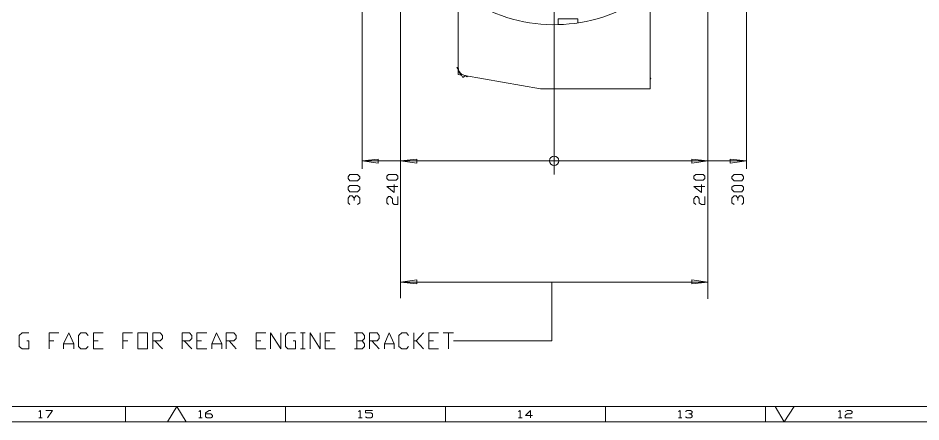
# Model space of a CAD drawing. Header units: millimetres. Extents: x 0.2 to 11.3, y 0.2 to 8.
# Drawn here: x 3.497 to 6.113, y 0.221 to 1.391 of the extents above; entities that cross this region are included whole.
import ezdxf

# ---------------------------------------------------------------- set-up
doc = ezdxf.new("R2010")
doc.units = ezdxf.units.MM
doc.layers.add('PDF_几何图形', color=7, linetype='Continuous')

msp = doc.modelspace()

# ---------------------------------------------------------------- linework, layer by layer
at = {"layer": 'PDF_几何图形', "lineweight": 13}
for points in [[(11.2683, 0.2206), (11.2683, 8.0139), (0.25, 8.0139), (0.25, 0.2206)], [(11.2217, 7.9689), (11.2217, 0.2656), (0.2967, 0.2656), (0.2967, 7.9689)], [(4.54, 0.9706), (4.4933, 0.9772), (4.54, 0.9822)], [(4.6517, 0.9706), (4.605, 0.9772), (4.6517, 0.9822)], [(5.4483, 0.9706), (5.4483, 0.9822), (5.495, 0.9772)], [(5.56, 0.9706), (5.56, 0.9822), (5.6067, 0.9772)], [(4.4867, 0.9256), (4.48, 0.9189), (4.4583, 0.9189), (4.4533, 0.9256), (4.4533, 0.9306), (4.4583, 0.9372), (4.48, 0.9372), (4.4867, 0.9306)], [(4.5967, 0.9256), (4.5917, 0.9206), (4.57, 0.9206), (4.565, 0.9256), (4.565, 0.9322), (4.57, 0.9372), (4.5917, 0.9372), (4.5967, 0.9322)], [(5.4867, 0.9256), (5.4817, 0.9206), (5.46, 0.9206), (5.455, 0.9256), (5.455, 0.9322), (5.46, 0.9372), (5.4817, 0.9372), (5.4867, 0.9322)], [(5.5983, 0.9256), (5.5983, 0.9306), (5.5933, 0.9372), (5.5717, 0.9372), (5.565, 0.9306), (5.565, 0.9256), (5.5717, 0.9189), (5.5933, 0.9189)], [(4.4867, 0.8939), (4.4867, 0.9006), (4.48, 0.9056), (4.4583, 0.9056), (4.4533, 0.9006), (4.4533, 0.8939), (4.4583, 0.8872), (4.48, 0.8872)], [(5.5983, 0.8939), (5.5983, 0.9006), (5.5933, 0.9056), (5.5717, 0.9056), (5.565, 0.9006), (5.565, 0.8939), (5.5717, 0.8872), (5.5933, 0.8872)], [(4.6517, 0.6322), (4.605, 0.6256), (4.6517, 0.6206)], [(5.4483, 0.6206), (5.495, 0.6256), (5.4483, 0.6322)], [(3.8717, 0.4789), (3.8717, 0.4322), (3.8433, 0.4322), (3.8433, 0.4789)]]:
    msp.add_lwpolyline(points, close=True, dxfattribs=at)
for points in [[(4.4933, 0.9539), (4.4933, 1.8389)], [(5.05, 0.9372), (5.05, 1.8256), (4.0633, 1.8256)], [(5.495, 0.9539), (5.495, 1.5972), (5.495, 1.8289), (5.5167, 1.8289), (5.5167, 1.5972), (5.52, 1.5822), (5.5283, 1.5706), (5.54, 1.5622), (5.555, 1.5606), (5.6533, 1.5606)], [(5.6067, 0.9539), (5.6067, 1.8022)], [(4.605, 0.9539), (4.605, 1.6256)], [(4.7717, 1.4656), (4.7717, 1.2472), (4.7683, 1.2472), (4.7717, 1.2422), (4.7717, 1.2272), (4.78, 1.2256)], [(4.7717, 1.2472), (4.7733, 1.2372), (4.78, 1.2289), (4.79, 1.2239), (5.01, 1.1856), (5.3283, 1.1856), (5.3283, 1.4656)], [(5.05, 1.3939), (5.05, 1.2322)], [(5.1183, 1.3772), (5.1183, 1.3889), (5.0617, 1.3889), (5.0617, 1.3722)], [(4.7717, 1.2406), (4.775, 1.2339), (4.78, 1.2256), (4.7783, 1.2306), (4.785, 1.2189), (4.7933, 1.2239), (4.7967, 1.2206), (4.8, 1.2222)], [(4.795, 1.2239), (4.7967, 1.2206)], [(5.3283, 1.2172), (5.33, 1.2156), (5.3283, 1.2139)], [(5.6067, 0.9772), (4.4933, 0.9772)], [(4.605, 0.9606), (4.605, 0.5789)], [(5.495, 0.9556), (5.495, 0.5772)], [(4.5967, 0.9022), (4.565, 0.9022), (4.5867, 0.8856), (4.5867, 0.9089)], [(5.4867, 0.9022), (5.455, 0.9022), (5.4767, 0.8856), (5.4767, 0.9089)], [(4.4583, 0.8506), (4.4533, 0.8556), (4.4533, 0.8689), (4.4583, 0.8756), (4.465, 0.8756), (4.47, 0.8689), (4.47, 0.8622), (4.47, 0.8689), (4.475, 0.8756), (4.48, 0.8756), (4.4867, 0.8689), (4.4867, 0.8556), (4.48, 0.8506)], [(4.57, 0.8506), (4.565, 0.8556), (4.565, 0.8672), (4.57, 0.8739), (4.575, 0.8739), (4.5817, 0.8672), (4.5817, 0.8556), (4.5867, 0.8506), (4.5967, 0.8506), (4.5967, 0.8739)], [(5.4867, 0.8739), (5.4867, 0.8506), (5.4767, 0.8506), (5.47, 0.8556), (5.47, 0.8672), (5.465, 0.8739), (5.46, 0.8739), (5.455, 0.8672), (5.455, 0.8556), (5.46, 0.8506)], [(5.5933, 0.8506), (5.5983, 0.8556), (5.5983, 0.8689), (5.5933, 0.8756), (5.5867, 0.8756), (5.5817, 0.8689), (5.5817, 0.8622), (5.5817, 0.8689), (5.5767, 0.8756), (5.5717, 0.8756), (5.565, 0.8689), (5.565, 0.8556), (5.5717, 0.8506)], [(4.605, 0.6256), (5.0433, 0.6256), (5.495, 0.6256)], [(5.0433, 0.4556), (5.0433, 0.6256), (5.0433, 0.4556), (4.7583, 0.4556)], [(3.5217, 0.4556), (3.5283, 0.4556), (3.5283, 0.4322), (3.5083, 0.4322), (3.5, 0.4389), (3.5, 0.4706), (3.5083, 0.4789), (3.5283, 0.4789)], [(3.615, 0.4789), (3.5867, 0.4789), (3.5867, 0.4322)], [(3.6583, 0.4322), (3.6583, 0.4472), (3.6433, 0.4789), (3.6283, 0.4472), (3.6283, 0.4322)], [(3.7, 0.4389), (3.6933, 0.4322), (3.6783, 0.4322), (3.6717, 0.4389), (3.6717, 0.4706), (3.6783, 0.4789), (3.6933, 0.4789), (3.7, 0.4706)], [(3.7433, 0.4789), (3.715, 0.4789), (3.715, 0.4322), (3.7433, 0.4322)], [(3.8, 0.4322), (3.8, 0.4789), (3.8283, 0.4789)], [(3.8867, 0.4322), (3.8867, 0.4789), (3.9083, 0.4789), (3.915, 0.4706), (3.915, 0.4622), (3.9083, 0.4556), (3.8867, 0.4556), (3.8933, 0.4556), (3.915, 0.4322)], [(3.9717, 0.4322), (3.9717, 0.4789), (3.9933, 0.4789), (4, 0.4706), (4, 0.4622), (3.9933, 0.4556), (3.9717, 0.4556), (3.9783, 0.4556), (4, 0.4322)], [(4.0433, 0.4322), (4.015, 0.4322), (4.015, 0.4789), (4.0433, 0.4789)], [(4.0583, 0.4322), (4.0583, 0.4472), (4.0717, 0.4789), (4.0867, 0.4472), (4.0867, 0.4322)], [(4.1, 0.4322), (4.1, 0.4789), (4.1217, 0.4789), (4.1283, 0.4706), (4.1283, 0.4622), (4.1217, 0.4556), (4.1, 0.4556), (4.1083, 0.4556), (4.1283, 0.4322)], [(4.215, 0.4322), (4.1867, 0.4322), (4.1867, 0.4789), (4.215, 0.4789)], [(4.2283, 0.4322), (4.2283, 0.4789), (4.2583, 0.4322), (4.2583, 0.4789)], [(4.2933, 0.4556), (4.3, 0.4556), (4.3, 0.4322), (4.2783, 0.4322), (4.2717, 0.4389), (4.2717, 0.4706), (4.2783, 0.4789), (4.3, 0.4789)], [(4.315, 0.4789), (4.3283, 0.4789), (4.3217, 0.4789), (4.3217, 0.4322), (4.315, 0.4322), (4.3283, 0.4322)], [(4.3433, 0.4322), (4.3433, 0.4789), (4.3717, 0.4322), (4.3717, 0.4789)], [(4.415, 0.4789), (4.3867, 0.4789), (4.3867, 0.4322), (4.415, 0.4322)], [(4.4933, 0.4556), (4.5, 0.4622), (4.5, 0.4706), (4.4933, 0.4789), (4.4717, 0.4789), (4.4783, 0.4789), (4.4783, 0.4322)], [(4.515, 0.4322), (4.515, 0.4789), (4.5367, 0.4789), (4.5433, 0.4706), (4.5433, 0.4622), (4.5367, 0.4556), (4.515, 0.4556), (4.5217, 0.4556), (4.5433, 0.4322)], [(4.5583, 0.4322), (4.5583, 0.4472), (4.5717, 0.4789), (4.5867, 0.4472), (4.5867, 0.4322)], [(4.6283, 0.4389), (4.6217, 0.4322), (4.6083, 0.4322), (4.6, 0.4389), (4.6, 0.4706), (4.6083, 0.4789), (4.6217, 0.4789), (4.6283, 0.4706)], [(4.6433, 0.4789), (4.6433, 0.4322)], [(4.6717, 0.4322), (4.65, 0.4556), (4.6433, 0.4556), (4.65, 0.4556), (4.6717, 0.4789)], [(4.715, 0.4322), (4.6867, 0.4322), (4.6867, 0.4789), (4.715, 0.4789)], [(4.7283, 0.4789), (4.7583, 0.4789)], [(4.7433, 0.4789), (4.7433, 0.4322)], [(3.6, 0.4556), (3.5867, 0.4556)], [(3.6583, 0.4472), (3.6283, 0.4472)], [(3.7283, 0.4556), (3.715, 0.4556)], [(3.815, 0.4556), (3.8, 0.4556)], [(4.0283, 0.4556), (4.015, 0.4556)], [(4.0867, 0.4472), (4.0583, 0.4472)], [(4.2, 0.4556), (4.1867, 0.4556)], [(4.4, 0.4556), (4.3867, 0.4556)], [(4.4717, 0.4322), (4.4933, 0.4322), (4.5, 0.4389), (4.5, 0.4472), (4.4933, 0.4556), (4.4783, 0.4556)], [(4.5867, 0.4472), (4.5583, 0.4472)], [(4.7, 0.4556), (4.6867, 0.4556)], [(3.8083, 0.2656), (3.8083, 0.2206)], [(3.93, 0.2206), (3.9567, 0.2656), (3.9833, 0.2206)], [(4.2717, 0.2656), (4.2717, 0.2206)], [(4.735, 0.2656), (4.735, 0.2206)], [(5.1983, 0.2656), (5.1983, 0.2206)], [(5.6617, 0.2656), (5.6617, 0.2206)], [(5.69, 0.2656), (5.7167, 0.2206), (5.745, 0.2656)], [(3.5567, 0.2506), (3.5617, 0.2539), (3.5617, 0.2322), (3.5567, 0.2322), (3.5667, 0.2322)], [(3.5767, 0.2539), (3.5967, 0.2539), (3.5817, 0.2322)], [(4.02, 0.2506), (4.025, 0.2539), (4.025, 0.2322), (4.02, 0.2322), (4.03, 0.2322)], [(4.04, 0.2439), (4.055, 0.2439), (4.06, 0.2389), (4.06, 0.2356), (4.055, 0.2322), (4.045, 0.2322), (4.04, 0.2356), (4.04, 0.2472), (4.05, 0.2539), (4.055, 0.2539)], [(4.4833, 0.2506), (4.4883, 0.2539), (4.4883, 0.2322), (4.4833, 0.2322), (4.4933, 0.2322)], [(4.5033, 0.2356), (4.5083, 0.2322), (4.5183, 0.2322), (4.5233, 0.2356), (4.5233, 0.2439), (4.5183, 0.2472), (4.5033, 0.2472), (4.5033, 0.2539), (4.5233, 0.2539)], [(4.9467, 0.2506), (4.9517, 0.2539), (4.9517, 0.2322), (4.9467, 0.2322), (4.9567, 0.2322)], [(4.9817, 0.2322), (4.9817, 0.2539), (4.9667, 0.2389), (4.9867, 0.2389)], [(5.41, 0.2506), (5.415, 0.2539), (5.415, 0.2322), (5.41, 0.2322), (5.42, 0.2322)], [(5.43, 0.2506), (5.435, 0.2539), (5.445, 0.2539), (5.45, 0.2506), (5.45, 0.2472), (5.445, 0.2439), (5.44, 0.2439), (5.445, 0.2439), (5.45, 0.2389), (5.45, 0.2356), (5.445, 0.2322), (5.435, 0.2322), (5.43, 0.2356)], [(5.8733, 0.2506), (5.8783, 0.2539), (5.8783, 0.2322), (5.8733, 0.2322), (5.8833, 0.2322)], [(5.8933, 0.2506), (5.8983, 0.2539), (5.9083, 0.2539), (5.9133, 0.2506), (5.9133, 0.2472), (5.9083, 0.2439), (5.8983, 0.2439), (5.8933, 0.2389), (5.8933, 0.2322), (5.9133, 0.2322)]]:
    msp.add_lwpolyline(points, dxfattribs=at)
msp.add_lwpolyline([(5.325, 1.4639, -0.303573), (4.82, 1.4339)], format="xyb", dxfattribs=at)
msp.add_circle((5.0499, 0.9772), 0.0134, dxfattribs=at)
msp.add_circle((5.0499, 0.9772), 0.0134, dxfattribs=at)
msp.add_circle((5.0499, 0.9772), 0.0134, dxfattribs=at)
msp.add_circle((5.0499, 0.9772), 0.0134, dxfattribs=at)

doc.saveas('drawing.dxf')
